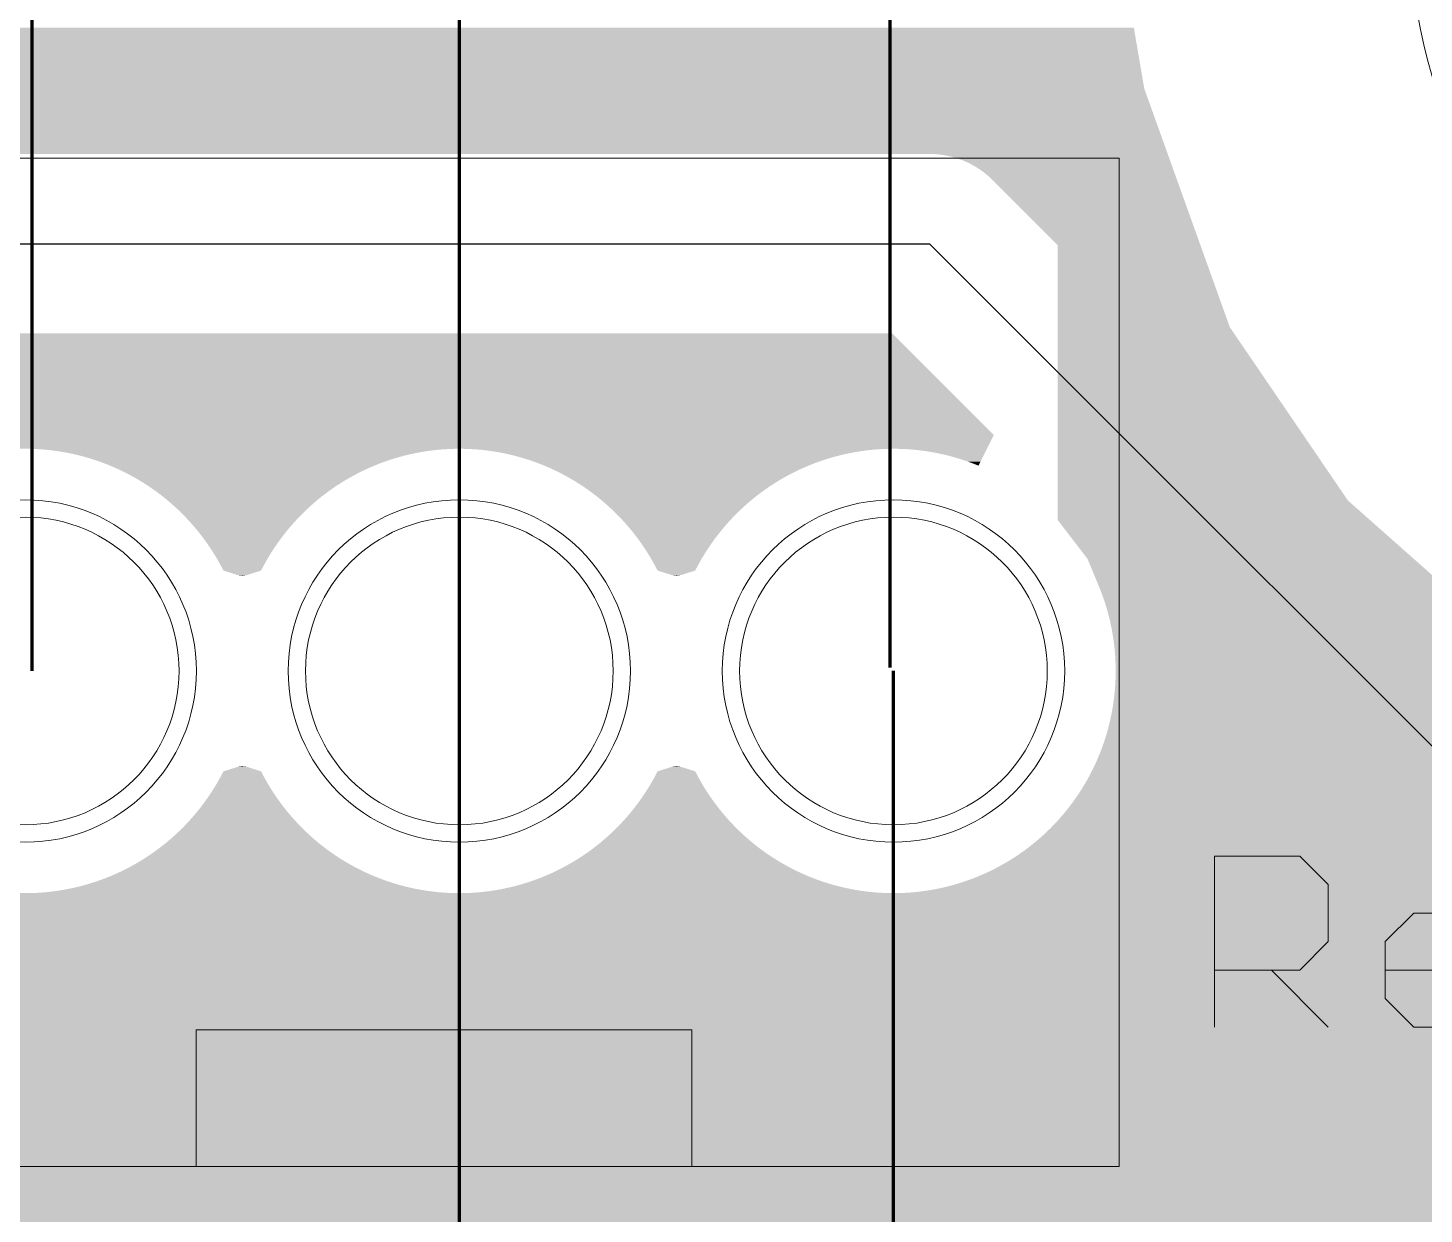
# Model space of a CAD drawing. Header units: millimetres. Extents: x 0 to 594, y 0 to 420.
# Drawn here: x 181.09 to 189.26, y 267.34 to 274.28 of the extents above; entities that cross this region are included whole.
import ezdxf

# ---------------------------------------------------------------- set-up
doc = ezdxf.new("R2010")
doc.units = ezdxf.units.MM
for name, pattern in [('K5LT32768', [0]), ('K5LT32771', [0]), ('K5LT32773', [0]), ('K5LT32775', [0]), ('K5LT32776', [0]), ('K5LT32786', [0])]:
    doc.linetypes.add(name, pattern=pattern)

# ---------------------------------------------------------------- blocks, each defined once
blk = doc.blocks.new('U259')
at = {"color": 7, "linetype": 'K5LT32768', "lineweight": 18}
blk.add_circle((181.0716, 270.5149), 0.9, dxfattribs=at)
blk = doc.blocks.new('U260')
at = {"color": 7, "linetype": 'K5LT32768', "lineweight": 18}
blk.add_circle((183.6116, 270.5149), 0.9, dxfattribs=at)
blk = doc.blocks.new('U287')
at = {"color": 7, "linetype": 'K5LT32768', "lineweight": 18}
blk.add_circle((186.1516, 270.5149), 0.9, dxfattribs=at)
blk = doc.blocks.new('U384')
at = {"color": 1, "linetype": 'K5LT32771', "lineweight": 18, "true_color": 0xff0000}
blk.add_circle((181.0716, 270.5149), 1.0016, dxfattribs=at)
blk = doc.blocks.new('U385')
at = {"color": 1, "linetype": 'K5LT32771', "lineweight": 18, "true_color": 0xff0000}
blk.add_circle((183.6116, 270.5149), 1.0016, dxfattribs=at)
blk = doc.blocks.new('U412')
at = {"color": 1, "linetype": 'K5LT32771', "lineweight": 18, "true_color": 0xff0000}
blk.add_circle((186.1516, 270.5149), 1.0016, dxfattribs=at)
blk = doc.blocks.new('U434')
at = {"color": 1, "linetype": 'K5LT32771', "lineweight": 18, "true_color": 0xff0000}
blk.add_circle((192.8616, 275.0149), 3.7016, dxfattribs=at)
blk = doc.blocks.new('U962')
at = {"color": 3, "linetype": 'K5LT32773', "lineweight": 18, "true_color": 0x00ff00}
blk.add_circle((181.0716, 270.5149), 0.9, dxfattribs=at)
blk = doc.blocks.new('U963')
at = {"color": 3, "linetype": 'K5LT32773', "lineweight": 18, "true_color": 0x00ff00}
blk.add_circle((183.6116, 270.5149), 0.9, dxfattribs=at)
blk = doc.blocks.new('U990')
at = {"color": 3, "linetype": 'K5LT32773', "lineweight": 18, "true_color": 0x00ff00}
blk.add_circle((186.1516, 270.5149), 0.9, dxfattribs=at)
blk = doc.blocks.new('U1357')
at = {"color": 1, "linetype": 'K5LT32771', "lineweight": 18, "true_color": 0xff0000}
blk.add_circle((181.0716, 270.5149), 1.0016, dxfattribs=at)
blk = doc.blocks.new('U1358')
at = {"color": 1, "linetype": 'K5LT32771', "lineweight": 18, "true_color": 0xff0000}
blk.add_circle((183.6116, 270.5149), 1.0016, dxfattribs=at)
blk = doc.blocks.new('U1385')
at = {"color": 1, "linetype": 'K5LT32771', "lineweight": 18, "true_color": 0xff0000}
blk.add_circle((186.1516, 270.5149), 1.0016, dxfattribs=at)
blk = doc.blocks.new('U1407')
at = {"color": 1, "linetype": 'K5LT32771', "lineweight": 18, "true_color": 0xff0000}
blk.add_circle((192.8616, 275.0149), 3.7016, dxfattribs=at)

msp = doc.modelspace()

# ---------------------------------------------------------------- hatches: boundary and pattern name
for points in [[(115.3571, 274.2411), (115.3571, 274.2792), (187.5571, 274.2792), (187.5624, 274.2411)], [(115.3571, 274.1771), (115.3571, 274.2411), (187.5624, 274.2411), (187.5721, 274.1771)], [(115.3572, 274.1133), (115.3571, 274.1771), (187.5721, 274.1771), (187.5826, 274.1133)], [(115.3572, 274.0496), (115.3572, 274.1133), (187.5826, 274.1133), (187.5939, 274.0496)], [(115.3572, 273.986), (115.3572, 274.0496), (187.5939, 274.0496), (187.606, 273.986)], [(115.3572, 273.9226), (115.3572, 273.986), (187.606, 273.986), (187.6188, 273.9226)], [(115.3572, 273.8593), (115.3572, 273.9226), (187.6188, 273.9226), (187.6324, 273.8593)], [(115.3572, 273.7962), (115.3572, 273.8593), (187.6324, 273.8593), (187.6467, 273.7962)], [(115.3572, 273.7333), (115.3572, 273.7962), (187.6467, 273.7962), (187.6618, 273.7333)], [(115.3573, 273.6705), (115.3572, 273.7333), (187.6618, 273.7333), (187.6777, 273.6705)], [(115.3573, 273.608), (115.3573, 273.6705), (187.6777, 273.6705), (187.6943, 273.608)], [(115.3573, 273.5457), (115.3573, 273.608), (187.6943, 273.608), (187.7117, 273.5457)], [(115.3573, 273.54), (115.3573, 273.5457), (187.7117, 273.5457), (187.7134, 273.54)], [(186.3812, 273.5396), (186.3616, 273.54), (187.7134, 273.54), (187.7135, 273.5396)], [(186.4008, 273.5385), (186.3812, 273.5396), (187.7135, 273.5396), (187.7138, 273.5385)], [(186.4204, 273.5367), (186.4008, 273.5385), (187.7138, 273.5385), (187.7143, 273.5367)], [(186.4399, 273.5341), (186.4204, 273.5367), (187.7143, 273.5367), (187.7151, 273.5341)], [(186.4592, 273.5308), (186.4399, 273.5341), (187.7151, 273.5341), (187.7161, 273.5308)], [(186.4785, 273.5268), (186.4592, 273.5308), (187.7161, 273.5308), (187.7172, 273.5268)], [(186.4975, 273.5221), (186.4785, 273.5268), (187.7172, 273.5268), (187.7186, 273.5221)], [(186.5164, 273.5167), (186.4975, 273.5221), (187.7186, 273.5221), (187.7202, 273.5167)], [(186.535, 273.5105), (186.5164, 273.5167), (187.7202, 273.5167), (187.722, 273.5105)], [(186.5534, 273.5037), (186.535, 273.5105), (187.722, 273.5105), (187.7239, 273.5037)], [(186.5716, 273.4962), (186.5534, 273.5037), (187.7239, 273.5037), (187.7261, 273.4962)], [(186.5894, 273.488), (186.5716, 273.4962), (187.7261, 273.4962), (187.7285, 273.488)], [(186.5983, 273.4835), (186.5894, 273.488), (187.7285, 273.488), (187.7298, 273.4835)], [(186.607, 273.4791), (186.5983, 273.4835), (187.7298, 273.4835), (187.7312, 273.4791)], [(186.6241, 273.4696), (186.607, 273.4791), (187.7312, 273.4791), (187.7341, 273.4696)], [(186.641, 273.4595), (186.6241, 273.4696), (187.7341, 273.4696), (187.7372, 273.4595)], [(186.6574, 273.4488), (186.641, 273.4595), (187.7372, 273.4595), (187.7404, 273.4488)], [(186.6734, 273.4374), (186.6574, 273.4488), (187.7404, 273.4488), (187.7439, 273.4374)], [(186.689, 273.4254), (186.6734, 273.4374), (187.7439, 273.4374), (187.7476, 273.4254)], [(186.6935, 273.4217), (186.689, 273.4254), (187.7476, 273.4254), (187.7487, 273.4217)], [(186.7041, 273.4129), (186.6935, 273.4217), (187.7487, 273.4217), (187.7515, 273.4129)], [(186.7187, 273.3998), (186.7041, 273.4129), (187.7515, 273.4129), (187.7557, 273.3998)], [(186.7329, 273.3862), (186.7187, 273.3998), (187.7557, 273.3998), (187.76, 273.3862)], [(186.7591, 273.36), (186.7329, 273.3862), (187.76, 273.3862), (187.7683, 273.36)], [(186.8205, 273.2986), (186.7591, 273.36), (187.7683, 273.36), (187.7887, 273.2986)], [(186.8817, 273.2374), (186.8205, 273.2986), (187.7887, 273.2986), (187.8098, 273.2374)], [(186.9426, 273.1765), (186.8817, 273.2374), (187.8098, 273.2374), (187.8316, 273.1765)], [(187.0033, 273.1158), (186.9426, 273.1765), (187.8316, 273.1765), (187.8542, 273.1158)], [(187.0636, 273.0555), (187.0033, 273.1158), (187.8542, 273.1158), (187.8775, 273.0555)], [(187.1237, 272.9954), (187.0636, 273.0555), (187.8775, 273.0555), (187.9016, 272.9954)], [(187.1835, 272.9356), (187.1237, 272.9954), (187.9016, 272.9954), (187.9263, 272.9356)], [(187.243, 272.8761), (187.1835, 272.9356), (187.9263, 272.9356), (187.9518, 272.8761)], [(187.3021, 272.817), (187.243, 272.8761), (187.9518, 272.8761), (187.978, 272.817)], [(187.361, 272.7581), (187.3021, 272.817), (187.978, 272.817), (188.0049, 272.7581)], [(187.4195, 272.6996), (187.361, 272.7581), (188.0049, 272.7581), (188.0325, 272.6996)], [(187.4777, 272.6414), (187.4195, 272.6996), (188.0325, 272.6996), (188.0609, 272.6414)], [(187.5355, 272.5836), (187.4777, 272.6414), (188.0609, 272.6414), (188.0899, 272.5836)], [(187.593, 272.5261), (187.5355, 272.5836), (188.0899, 272.5836), (188.1196, 272.5261)], [(187.6501, 272.469), (187.593, 272.5261), (188.1196, 272.5261), (188.1501, 272.469)], [(166.9846, 271.8953), (167.5791, 272.4898), (186.1441, 272.4898), (186.7387, 271.8953)], [(167.5791, 272.4898), (167.5791, 272.4898), (186.1441, 272.4898)], [(187.7068, 272.4123), (187.6501, 272.469), (188.1501, 272.469), (188.1811, 272.4123)], [(187.7632, 272.3559), (187.7068, 272.4123), (188.1811, 272.4123), (188.2129, 272.3559)], [(187.8192, 272.2999), (187.7632, 272.3559), (188.2129, 272.3559), (188.2454, 272.2999)], [(187.8747, 272.2444), (187.8192, 272.2999), (188.2454, 272.2999), (188.2785, 272.2444)], [(187.9299, 272.1892), (187.8747, 272.2444), (188.2785, 272.2444), (188.3124, 272.1892)], [(187.9847, 272.1344), (187.9299, 272.1892), (188.3124, 272.1892), (188.3468, 272.1344)], [(188.039, 272.0801), (187.9847, 272.1344), (188.3468, 272.1344), (188.382, 272.0801)], [(188.0929, 272.0262), (188.039, 272.0801), (188.382, 272.0801), (188.4178, 272.0262)], [(188.1464, 271.9727), (188.0929, 272.0262), (188.4178, 272.0262), (188.4542, 271.9727)], [(188.1994, 271.9197), (188.1464, 271.9727), (188.4542, 271.9727), (188.4913, 271.9197)], [(166.9043, 271.815), (166.9846, 271.8953), (186.7387, 271.8953), (186.6986, 271.815)], [(188.2313, 271.8878), (188.1994, 271.9197), (188.4913, 271.9197), (188.5141, 271.8878)], [(188.3611, 271.758), (188.2313, 271.8878), (188.5141, 271.8878)], [(181.1035, 271.8146), (181.0716, 271.815), (183.6116, 271.815), (183.5797, 271.8146)], [(181.1354, 271.8134), (181.1035, 271.8146), (183.5797, 271.8146), (183.5478, 271.8134)], [(181.1672, 271.8115), (181.1354, 271.8134), (183.5478, 271.8134), (183.516, 271.8115)], [(181.199, 271.8087), (181.1672, 271.8115), (183.516, 271.8115), (183.4842, 271.8087)], [(181.2308, 271.8052), (181.199, 271.8087), (183.4842, 271.8087), (183.4525, 271.8052)], [(181.2624, 271.8009), (181.2308, 271.8052), (183.4525, 271.8052), (183.4208, 271.8009)], [(181.2939, 271.7958), (181.2624, 271.8009), (183.4208, 271.8009), (183.3893, 271.7958)], [(181.3252, 271.79), (181.2939, 271.7958), (183.3893, 271.7958), (183.358, 271.79)], [(181.3564, 271.7834), (181.3252, 271.79), (183.358, 271.79), (183.3267, 271.7834)], [(181.3875, 271.776), (181.3564, 271.7834), (183.3267, 271.7834), (183.2957, 271.776)], [(181.4183, 271.7679), (181.3875, 271.776), (183.2957, 271.776), (183.2648, 271.7679)], [(181.449, 271.759), (181.4183, 271.7679), (183.2648, 271.7679), (183.2342, 271.759)], [(183.6435, 271.8146), (183.6116, 271.815), (186.1516, 271.815), (186.1197, 271.8146)], [(183.6754, 271.8134), (183.6435, 271.8146), (186.1197, 271.8146), (186.0878, 271.8134)], [(183.7072, 271.8115), (183.6754, 271.8134), (186.0878, 271.8134), (186.056, 271.8115)], [(183.739, 271.8087), (183.7072, 271.8115), (186.056, 271.8115), (186.0242, 271.8087)], [(183.7707, 271.8052), (183.739, 271.8087), (186.0242, 271.8087), (185.9924, 271.8052)], [(183.8024, 271.8009), (183.7707, 271.8052), (185.9924, 271.8052), (185.9608, 271.8009)], [(183.8339, 271.7958), (183.8024, 271.8009), (185.9608, 271.8009), (185.9293, 271.7958)], [(183.8652, 271.79), (183.8339, 271.7958), (185.9293, 271.7958), (185.898, 271.79)], [(183.8965, 271.7834), (183.8652, 271.79), (185.898, 271.79), (185.8667, 271.7834)], [(183.9275, 271.776), (183.8965, 271.7834), (185.8667, 271.7834), (185.8357, 271.776)], [(183.9584, 271.7679), (183.9275, 271.776), (185.8357, 271.776), (185.8049, 271.7679)], [(183.989, 271.759), (183.9584, 271.7679), (185.8049, 271.7679), (185.7742, 271.759)], [(186.1835, 271.8146), (186.1516, 271.815), (186.6986, 271.815), (186.6984, 271.8146)], [(186.2154, 271.8134), (186.1835, 271.8146), (186.6984, 271.8146), (186.6978, 271.8134)], [(186.2472, 271.8115), (186.2154, 271.8134), (186.6978, 271.8134), (186.6968, 271.8115)], [(186.279, 271.8087), (186.2472, 271.8115), (186.6968, 271.8115), (186.6954, 271.8087)], [(186.3107, 271.8052), (186.279, 271.8087), (186.6954, 271.8087), (186.6937, 271.8052)], [(186.3424, 271.8009), (186.3107, 271.8052), (186.6937, 271.8052), (186.6915, 271.8009)], [(186.3739, 271.7958), (186.3424, 271.8009), (186.6915, 271.8009), (186.689, 271.7958)], [(186.4052, 271.79), (186.3739, 271.7958), (186.689, 271.7958), (186.6861, 271.79)], [(186.4364, 271.7834), (186.4052, 271.79), (186.6861, 271.79), (186.6828, 271.7834)], [(186.4675, 271.776), (186.4364, 271.7834), (186.6828, 271.7834), (186.6791, 271.776)], [(186.4983, 271.7679), (186.4675, 271.776), (186.6791, 271.776), (186.675, 271.7679)], [(186.529, 271.759), (186.4983, 271.7679), (186.675, 271.7679), (186.6706, 271.759)], [(181.4794, 271.7494), (181.449, 271.759), (183.2342, 271.759), (183.2038, 271.7494)], [(181.5096, 271.739), (181.4794, 271.7494), (183.2038, 271.7494), (183.1736, 271.739)], [(181.5395, 271.7279), (181.5096, 271.739), (183.1736, 271.739), (183.1437, 271.7279)], [(181.5691, 271.716), (181.5395, 271.7279), (183.1437, 271.7279), (183.1141, 271.716)], [(181.5984, 271.7035), (181.5691, 271.716), (183.1141, 271.716), (183.0847, 271.7035)], [(181.6275, 271.6902), (181.5984, 271.7035), (183.0847, 271.7035), (183.0557, 271.6902)], [(181.6561, 271.6762), (181.6275, 271.6902), (183.0557, 271.6902), (183.0271, 271.6762)], [(184.0194, 271.7494), (183.989, 271.759), (185.7742, 271.759), (185.7438, 271.7494)], [(184.0496, 271.739), (184.0194, 271.7494), (185.7438, 271.7494), (185.7136, 271.739)], [(184.0795, 271.7279), (184.0496, 271.739), (185.7136, 271.739), (185.6837, 271.7279)], [(184.1091, 271.716), (184.0795, 271.7279), (185.6837, 271.7279), (185.6541, 271.716)], [(184.1385, 271.7035), (184.1091, 271.716), (185.6541, 271.716), (185.6248, 271.7035)], [(184.1675, 271.6902), (184.1385, 271.7035), (185.6248, 271.7035), (185.5957, 271.6902)], [(184.1961, 271.6762), (184.1675, 271.6902), (185.5957, 271.6902), (185.5671, 271.6762)], [(186.5594, 271.7494), (186.529, 271.759), (186.6706, 271.759), (186.6658, 271.7494)], [(186.5896, 271.739), (186.5594, 271.7494), (186.6658, 271.7494), (186.6606, 271.739)], [(186.6195, 271.7279), (186.5896, 271.739), (186.6606, 271.739), (186.655, 271.7279)], [(186.6491, 271.716), (186.6195, 271.7279), (186.655, 271.7279)], [(181.6845, 271.6615), (181.6561, 271.6762), (183.0271, 271.6762), (182.9987, 271.6615)], [(181.7124, 271.6461), (181.6845, 271.6615), (182.9987, 271.6615), (182.9708, 271.6461)], [(181.74, 271.63), (181.7124, 271.6461), (182.9708, 271.6461), (182.9432, 271.63)], [(181.7671, 271.6133), (181.74, 271.63), (182.9432, 271.63), (182.916, 271.6133)], [(181.7939, 271.5959), (181.7671, 271.6133), (182.916, 271.6133), (182.8893, 271.5959)], [(184.2245, 271.6615), (184.1961, 271.6762), (185.5671, 271.6762), (185.5387, 271.6615)], [(184.2524, 271.6461), (184.2245, 271.6615), (185.5387, 271.6615), (185.5108, 271.6461)], [(184.28, 271.63), (184.2524, 271.6461), (185.5108, 271.6461), (185.4832, 271.63)], [(184.3072, 271.6133), (184.28, 271.63), (185.4832, 271.63), (185.4561, 271.6133)], [(184.3339, 271.5959), (184.3072, 271.6133), (185.4561, 271.6133), (185.4293, 271.5959)], [(181.8202, 271.5778), (181.7939, 271.5959), (182.8893, 271.5959), (182.863, 271.5778)], [(181.8461, 271.5591), (181.8202, 271.5778), (182.863, 271.5778), (182.8371, 271.5591)], [(181.8715, 271.5398), (181.8461, 271.5591), (182.8371, 271.5591), (182.8117, 271.5398)], [(181.8964, 271.5199), (181.8715, 271.5398), (182.8117, 271.5398), (182.7868, 271.5199)], [(181.9208, 271.4993), (181.8964, 271.5199), (182.7868, 271.5199), (182.7624, 271.4993)], [(184.3602, 271.5778), (184.3339, 271.5959), (185.4293, 271.5959), (185.403, 271.5778)], [(184.3861, 271.5591), (184.3602, 271.5778), (185.403, 271.5778), (185.3771, 271.5591)], [(184.4115, 271.5398), (184.3861, 271.5591), (185.3771, 271.5591), (185.3517, 271.5398)], [(184.4364, 271.5199), (184.4115, 271.5398), (185.3517, 271.5398), (185.3268, 271.5199)], [(184.4608, 271.4993), (184.4364, 271.5199), (185.3268, 271.5199), (185.3024, 271.4993)], [(181.9447, 271.4782), (181.9208, 271.4993), (182.7624, 271.4993), (182.7385, 271.4782)], [(181.9681, 271.4565), (181.9447, 271.4782), (182.7385, 271.4782), (182.7151, 271.4565)], [(181.9909, 271.4342), (181.9681, 271.4565), (182.7151, 271.4565), (182.6923, 271.4342)], [(184.4847, 271.4782), (184.4608, 271.4993), (185.3024, 271.4993), (185.2785, 271.4782)], [(184.5081, 271.4565), (184.4847, 271.4782), (185.2785, 271.4782), (185.2551, 271.4565)], [(184.5309, 271.4342), (184.5081, 271.4565), (185.2551, 271.4565), (185.2323, 271.4342)], [(182.0132, 271.4114), (181.9909, 271.4342), (182.6923, 271.4342), (182.67, 271.4114)], [(182.0349, 271.388), (182.0132, 271.4114), (182.67, 271.4114), (182.6483, 271.388)], [(182.056, 271.3641), (182.0349, 271.388), (182.6483, 271.388), (182.6271, 271.3641)], [(182.0766, 271.3397), (182.056, 271.3641), (182.6271, 271.3641), (182.6066, 271.3397)], [(184.5532, 271.4114), (184.5309, 271.4342), (185.2323, 271.4342), (185.21, 271.4114)], [(184.5749, 271.388), (184.5532, 271.4114), (185.21, 271.4114), (185.1883, 271.388)], [(184.596, 271.3641), (184.5749, 271.388), (185.1883, 271.388), (185.1672, 271.3641)], [(184.6166, 271.3397), (184.596, 271.3641), (185.1672, 271.3641), (185.1466, 271.3397)], [(182.0965, 271.3148), (182.0766, 271.3397), (182.6066, 271.3397), (182.5867, 271.3148)], [(182.1159, 271.2894), (182.0965, 271.3148), (182.5867, 271.3148), (182.5673, 271.2894)], [(182.1345, 271.2635), (182.1159, 271.2894), (182.5673, 271.2894), (182.5487, 271.2635)], [(184.6365, 271.3148), (184.6166, 271.3397), (185.1466, 271.3397), (185.1267, 271.3148)], [(184.6559, 271.2894), (184.6365, 271.3148), (185.1267, 271.3148), (185.1073, 271.2894)], [(184.6745, 271.2635), (184.6559, 271.2894), (185.1073, 271.2894), (185.0887, 271.2635)], [(182.1526, 271.2372), (182.1345, 271.2635), (182.5487, 271.2635), (182.5306, 271.2372)], [(182.17, 271.2104), (182.1526, 271.2372), (182.5306, 271.2372), (182.5132, 271.2104)], [(182.1867, 271.1833), (182.17, 271.2104), (182.5132, 271.2104), (182.4965, 271.1833)], [(184.6926, 271.2372), (184.6745, 271.2635), (185.0887, 271.2635), (185.0706, 271.2372)], [(184.71, 271.2104), (184.6926, 271.2372), (185.0706, 271.2372), (185.0532, 271.2104)], [(184.7267, 271.1833), (184.71, 271.2104), (185.0532, 271.2104), (185.0365, 271.1833)], [(182.2028, 271.1557), (182.1867, 271.1833), (182.4965, 271.1833), (182.4804, 271.1557)], [(182.2182, 271.1278), (182.2028, 271.1557), (182.4804, 271.1557), (182.465, 271.1278)], [(182.2314, 271.1023), (182.2182, 271.1278), (182.465, 271.1278), (182.4518, 271.1023)], [(184.7428, 271.1557), (184.7267, 271.1833), (185.0365, 271.1833), (185.0204, 271.1557)], [(184.7582, 271.1278), (184.7428, 271.1557), (185.0204, 271.1557), (185.005, 271.1278)], [(184.7714, 271.1023), (184.7582, 271.1278), (185.005, 271.1278), (184.9918, 271.1023)], [(182.3123, 271.0767), (182.2314, 271.1023), (182.4518, 271.1023), (182.3709, 271.0767)], [(182.2314, 271.1023), (182.2314, 271.1023), (182.4518, 271.1023), (182.4518, 271.1023)], [(182.3416, 271.0732), (182.3123, 271.0767), (182.3709, 271.0767)], [(184.8523, 271.0767), (184.7714, 271.1023), (184.9918, 271.1023), (184.9109, 271.0767)], [(184.7714, 271.1023), (184.7714, 271.1023), (184.9918, 271.1023), (184.9918, 271.1023)], [(184.8816, 271.0732), (184.8523, 271.0767), (184.9109, 271.0767)], [(187.3527, 271.0124), (187.5319, 271.102), (187.6215, 271.0124)], [(187.3646, 270.9828), (187.3527, 271.0124), (187.6215, 271.0124), (187.6511, 270.9828)], [(187.3757, 270.9529), (187.3646, 270.9828), (187.6511, 270.9828), (187.681, 270.9529)], [(187.3861, 270.9227), (187.3757, 270.9529), (187.681, 270.9529), (187.7112, 270.9227)], [(187.3957, 270.8923), (187.3861, 270.9227), (187.7112, 270.9227), (187.7416, 270.8923)], [(187.4046, 270.8617), (187.3957, 270.8923), (187.7416, 270.8923), (187.7722, 270.8617)], [(187.4127, 270.8308), (187.4046, 270.8617), (187.7722, 270.8617), (187.8031, 270.8308)], [(187.4201, 270.7997), (187.4127, 270.8308), (187.8031, 270.8308), (187.8342, 270.7997)], [(187.4267, 270.7685), (187.4201, 270.7997), (187.8342, 270.7997), (187.8654, 270.7685)], [(187.4326, 270.7372), (187.4267, 270.7685), (187.8654, 270.7685), (187.8967, 270.7372)], [(187.4376, 270.7057), (187.4326, 270.7372), (187.8967, 270.7372), (187.9282, 270.7057)], [(187.4419, 270.674), (187.4376, 270.7057), (187.9282, 270.7057), (187.9599, 270.674)], [(187.4454, 270.6423), (187.4419, 270.674), (187.9599, 270.674), (187.9916, 270.6423)], [(187.4482, 270.6105), (187.4454, 270.6423), (187.9916, 270.6423), (188.0234, 270.6105)], [(187.4501, 270.5787), (187.4482, 270.6105), (188.0234, 270.6105), (188.0552, 270.5787)], [(187.4513, 270.5468), (187.4501, 270.5787), (188.0552, 270.5787), (188.0871, 270.5468)], [(187.4517, 270.5149), (187.4513, 270.5468), (188.0871, 270.5468), (188.119, 270.5149)], [(187.4501, 270.4511), (187.4513, 270.483), (188.1509, 270.483), (188.1828, 270.4511)], [(187.4513, 270.483), (187.4517, 270.5149), (188.119, 270.5149), (188.1509, 270.483)], [(187.4419, 270.3557), (187.4454, 270.3875), (188.2464, 270.3875), (188.2782, 270.3557)], [(187.4454, 270.3875), (187.4482, 270.4193), (188.2146, 270.4193), (188.2464, 270.3875)], [(187.4482, 270.4193), (187.4501, 270.4511), (188.1828, 270.4511), (188.2146, 270.4193)], [(187.4267, 270.2613), (187.4326, 270.2926), (188.3413, 270.2926), (188.3726, 270.2613)], [(187.4326, 270.2926), (187.4376, 270.3241), (188.3098, 270.3241), (188.3413, 270.2926)], [(187.4376, 270.3241), (187.4419, 270.3557), (188.2782, 270.3557), (188.3098, 270.3241)], [(187.4127, 270.199), (187.4201, 270.23), (188.4039, 270.23), (188.4349, 270.199)], [(187.4201, 270.23), (187.4267, 270.2613), (188.3726, 270.2613), (188.4039, 270.23)], [(187.3861, 270.1071), (187.3957, 270.1375), (188.4964, 270.1375), (188.5268, 270.1071)], [(187.3957, 270.1375), (187.4046, 270.1681), (188.4658, 270.1681), (188.4964, 270.1375)], [(187.4046, 270.1681), (187.4127, 270.199), (188.4349, 270.199), (188.4658, 270.1681)], [(187.3527, 270.0174), (187.3646, 270.047), (188.5869, 270.047), (188.6165, 270.0174)], [(187.3646, 270.047), (187.3757, 270.0769), (188.557, 270.0769), (188.5869, 270.047)], [(187.3757, 270.0769), (187.3861, 270.1071), (188.5268, 270.1071), (188.557, 270.0769)], [(187.3269, 269.959), (187.3402, 269.988), (188.6459, 269.988), (188.6749, 269.959)], [(187.3402, 269.988), (187.3527, 270.0174), (188.6165, 270.0174), (188.6459, 269.988)], [(182.2028, 269.8741), (182.2182, 269.902), (182.465, 269.902), (182.4804, 269.8741)], [(182.2182, 269.902), (182.2314, 269.9275), (182.4518, 269.9275), (182.465, 269.902)], [(182.2314, 269.9275), (182.3123, 269.9531), (182.3709, 269.9531), (182.4518, 269.9275)], [(182.2314, 269.9275), (182.2314, 269.9275), (182.4518, 269.9275), (182.4518, 269.9275)], [(182.3123, 269.9531), (182.3416, 269.9565), (182.3709, 269.9531)], [(184.7428, 269.8741), (184.7582, 269.902), (185.005, 269.902), (185.0204, 269.8741)], [(184.7582, 269.902), (184.7714, 269.9275), (184.9918, 269.9275), (185.005, 269.902)], [(184.7714, 269.9275), (184.8523, 269.9531), (184.9109, 269.9531), (184.9918, 269.9275)], [(184.7714, 269.9275), (184.7714, 269.9275), (184.9918, 269.9275), (184.9918, 269.9275)], [(184.8523, 269.9531), (184.8816, 269.9565), (184.9109, 269.9531)], [(187.2828, 269.8741), (187.2982, 269.902), (188.7319, 269.902), (188.7598, 269.8741)], [(187.2982, 269.902), (187.3129, 269.9304), (188.7035, 269.9304), (188.7319, 269.902)], [(187.3129, 269.9304), (187.3269, 269.959), (188.6749, 269.959), (188.7035, 269.9304)], [(182.1526, 269.7926), (182.17, 269.8193), (182.5132, 269.8193), (182.5306, 269.7926)], [(182.17, 269.8193), (182.1867, 269.8465), (182.4965, 269.8465), (182.5132, 269.8193)], [(182.1867, 269.8465), (182.2028, 269.8741), (182.4804, 269.8741), (182.4965, 269.8465)], [(184.6926, 269.7926), (184.71, 269.8193), (185.0532, 269.8193), (185.0706, 269.7926)], [(184.71, 269.8193), (184.7267, 269.8465), (185.0365, 269.8465), (185.0532, 269.8193)], [(184.7267, 269.8465), (184.7428, 269.8741), (185.0204, 269.8741), (185.0365, 269.8465)], [(187.2326, 269.7926), (187.25, 269.8193), (188.8146, 269.8193), (188.8413, 269.7926)], [(187.25, 269.8193), (187.2667, 269.8465), (188.7874, 269.8465), (188.8146, 269.8193)], [(187.2667, 269.8465), (187.2828, 269.8741), (188.7598, 269.8741), (188.7874, 269.8465)], [(182.0965, 269.715), (182.1159, 269.7404), (182.5673, 269.7404), (182.5867, 269.715)], [(182.1159, 269.7404), (182.1345, 269.7663), (182.5487, 269.7663), (182.5673, 269.7404)], [(182.1345, 269.7663), (182.1526, 269.7926), (182.5306, 269.7926), (182.5487, 269.7663)], [(184.6365, 269.715), (184.6559, 269.7404), (185.1073, 269.7404), (185.1267, 269.715)], [(184.6559, 269.7404), (184.6745, 269.7663), (185.0887, 269.7663), (185.1073, 269.7404)], [(184.6745, 269.7663), (184.6926, 269.7926), (185.0706, 269.7926), (185.0887, 269.7663)], [(187.1765, 269.715), (187.1958, 269.7404), (188.8935, 269.7404), (188.9189, 269.715)], [(187.1958, 269.7404), (187.2145, 269.7663), (188.8676, 269.7663), (188.8935, 269.7404)], [(187.2145, 269.7663), (187.2326, 269.7926), (188.8413, 269.7926), (188.8676, 269.7663)], [(182.0132, 269.6184), (182.0349, 269.6418), (182.6483, 269.6418), (182.67, 269.6184)], [(182.0349, 269.6418), (182.056, 269.6657), (182.6271, 269.6657), (182.6483, 269.6418)], [(182.056, 269.6657), (182.0766, 269.6901), (182.6066, 269.6901), (182.6271, 269.6657)], [(182.0766, 269.6901), (182.0965, 269.715), (182.5867, 269.715), (182.6066, 269.6901)], [(184.5532, 269.6184), (184.5749, 269.6418), (185.1883, 269.6418), (185.21, 269.6184)], [(184.5749, 269.6418), (184.596, 269.6657), (185.1672, 269.6657), (185.1883, 269.6418)], [(184.596, 269.6657), (184.6166, 269.6901), (185.1466, 269.6901), (185.1672, 269.6657)], [(184.6166, 269.6901), (184.6365, 269.715), (185.1267, 269.715), (185.1466, 269.6901)], [(187.0932, 269.6184), (187.1149, 269.6418), (188.9921, 269.6418), (189.0155, 269.6184)], [(187.1149, 269.6418), (187.136, 269.6657), (188.9682, 269.6657), (188.9921, 269.6418)], [(187.136, 269.6657), (187.1566, 269.6901), (188.9438, 269.6901), (188.9682, 269.6657)], [(187.1566, 269.6901), (187.1765, 269.715), (188.9189, 269.715), (188.9438, 269.6901)], [(181.9447, 269.5516), (181.9681, 269.5733), (182.7151, 269.5733), (182.7385, 269.5516)], [(181.9681, 269.5733), (181.9909, 269.5956), (182.6923, 269.5956), (182.7151, 269.5733)], [(181.9909, 269.5956), (182.0132, 269.6184), (182.67, 269.6184), (182.6923, 269.5956)], [(184.4847, 269.5516), (184.5081, 269.5733), (185.2551, 269.5733), (185.2785, 269.5516)], [(184.5081, 269.5733), (184.5309, 269.5956), (185.2323, 269.5956), (185.2551, 269.5733)], [(184.5309, 269.5956), (184.5532, 269.6184), (185.21, 269.6184), (185.2323, 269.5956)], [(187.0247, 269.5516), (187.0481, 269.5733), (189.0606, 269.5733), (189.0823, 269.5516)], [(187.0481, 269.5733), (187.0709, 269.5956), (189.0383, 269.5956), (189.0606, 269.5733)], [(187.0709, 269.5956), (187.0932, 269.6184), (189.0155, 269.6184), (189.0383, 269.5956)], [(181.8461, 269.4706), (181.8715, 269.49), (182.8117, 269.49), (182.8371, 269.4706)], [(181.8715, 269.49), (181.8964, 269.5099), (182.7868, 269.5099), (182.8117, 269.49)], [(181.8964, 269.5099), (181.9208, 269.5305), (182.7624, 269.5305), (182.7868, 269.5099)], [(181.9208, 269.5305), (181.9447, 269.5516), (182.7385, 269.5516), (182.7624, 269.5305)], [(184.3861, 269.4706), (184.4115, 269.49), (185.3517, 269.49), (185.3771, 269.4706)], [(184.4115, 269.49), (184.4364, 269.5099), (185.3268, 269.5099), (185.3517, 269.49)], [(184.4364, 269.5099), (184.4608, 269.5305), (185.3024, 269.5305), (185.3268, 269.5099)], [(184.4608, 269.5305), (184.4847, 269.5516), (185.2785, 269.5516), (185.3024, 269.5305)], [(186.9261, 269.4706), (186.9515, 269.49), (189.1439, 269.49), (189.1633, 269.4706)], [(186.9515, 269.49), (186.9764, 269.5099), (189.124, 269.5099), (189.1439, 269.49)], [(186.9764, 269.5099), (187.0008, 269.5305), (189.1034, 269.5305), (189.124, 269.5099)], [(187.0008, 269.5305), (187.0247, 269.5516), (189.0823, 269.5516), (189.1034, 269.5305)], [(181.7124, 269.3837), (181.74, 269.3998), (182.9432, 269.3998), (182.9708, 269.3837)], [(181.74, 269.3998), (181.7671, 269.4165), (182.916, 269.4165), (182.9432, 269.3998)], [(181.7671, 269.4165), (181.7939, 269.4339), (182.8893, 269.4339), (182.916, 269.4165)], [(181.7939, 269.4339), (181.8202, 269.452), (182.863, 269.452), (182.8893, 269.4339)], [(181.8202, 269.452), (181.8461, 269.4706), (182.8371, 269.4706), (182.863, 269.452)], [(184.2524, 269.3837), (184.28, 269.3998), (185.4832, 269.3998), (185.5108, 269.3837)], [(184.28, 269.3998), (184.3072, 269.4165), (185.4561, 269.4165), (185.4832, 269.3998)], [(184.3072, 269.4165), (184.3339, 269.4339), (185.4293, 269.4339), (185.4561, 269.4165)], [(184.3339, 269.4339), (184.3602, 269.452), (185.403, 269.452), (185.4293, 269.4339)], [(184.3602, 269.452), (184.3861, 269.4706), (185.3771, 269.4706), (185.403, 269.452)], [(186.7924, 269.3837), (186.82, 269.3998), (189.2341, 269.3998), (189.2502, 269.3837)], [(186.82, 269.3998), (186.8472, 269.4165), (189.2174, 269.4165), (189.2341, 269.3998)], [(186.8472, 269.4165), (186.8739, 269.4339), (189.2, 269.4339), (189.2174, 269.4165)], [(186.8739, 269.4339), (186.9002, 269.452), (189.1819, 269.452), (189.2, 269.4339)], [(186.9002, 269.452), (186.9261, 269.4706), (189.1633, 269.4706), (189.1819, 269.452)], [(181.5395, 269.3019), (181.5691, 269.3138), (183.1141, 269.3138), (183.1437, 269.3019)], [(181.5691, 269.3138), (181.5984, 269.3263), (183.0847, 269.3263), (183.1141, 269.3138)], [(181.5984, 269.3263), (181.6275, 269.3396), (183.0557, 269.3396), (183.0847, 269.3263)], [(181.6275, 269.3396), (181.6561, 269.3536), (183.0271, 269.3536), (183.0557, 269.3396)], [(181.6561, 269.3536), (181.6845, 269.3683), (182.9987, 269.3683), (183.0271, 269.3536)], [(181.6845, 269.3683), (181.7124, 269.3837), (182.9708, 269.3837), (182.9987, 269.3683)], [(184.0795, 269.3019), (184.1091, 269.3138), (185.6541, 269.3138), (185.6837, 269.3019)], [(184.1091, 269.3138), (184.1385, 269.3263), (185.6248, 269.3263), (185.6541, 269.3138)], [(184.1385, 269.3263), (184.1675, 269.3396), (185.5957, 269.3396), (185.6248, 269.3263)], [(184.1675, 269.3396), (184.1961, 269.3536), (185.5671, 269.3536), (185.5957, 269.3396)], [(184.1961, 269.3536), (184.2245, 269.3683), (185.5387, 269.3683), (185.5671, 269.3536)], [(184.2245, 269.3683), (184.2524, 269.3837), (185.5108, 269.3837), (185.5387, 269.3683)], [(186.6195, 269.3019), (186.6491, 269.3138), (189.3201, 269.3138), (189.332, 269.3019)], [(186.6491, 269.3138), (186.6784, 269.3263), (189.3076, 269.3263), (189.3201, 269.3138)], [(186.6784, 269.3263), (186.7075, 269.3396), (189.2943, 269.3396), (189.3076, 269.3263)], [(186.7075, 269.3396), (186.7361, 269.3536), (189.2803, 269.3536), (189.2943, 269.3396)], [(186.7361, 269.3536), (186.7645, 269.3683), (189.2656, 269.3683), (189.2803, 269.3536)], [(186.7645, 269.3683), (186.7924, 269.3837), (189.2502, 269.3837), (189.2656, 269.3683)], [(181.2308, 269.2246), (181.2624, 269.2289), (183.4208, 269.2289), (183.4525, 269.2246)], [(181.2624, 269.2289), (181.2939, 269.2339), (183.3893, 269.2339), (183.4208, 269.2289)], [(181.2939, 269.2339), (181.3252, 269.2398), (183.358, 269.2398), (183.3893, 269.2339)], [(181.3252, 269.2398), (181.3564, 269.2464), (183.3267, 269.2464), (183.358, 269.2398)], [(181.3564, 269.2464), (181.3875, 269.2538), (183.2957, 269.2538), (183.3267, 269.2464)], [(181.3875, 269.2538), (181.4183, 269.2619), (183.2648, 269.2619), (183.2957, 269.2538)], [(181.4183, 269.2619), (181.449, 269.2708), (183.2342, 269.2708), (183.2648, 269.2619)], [(181.449, 269.2708), (181.4794, 269.2804), (183.2038, 269.2804), (183.2342, 269.2708)], [(181.4794, 269.2804), (181.5096, 269.2908), (183.1736, 269.2908), (183.2038, 269.2804)], [(181.5096, 269.2908), (181.5395, 269.3019), (183.1437, 269.3019), (183.1736, 269.2908)], [(183.7707, 269.2246), (183.8024, 269.2289), (185.9608, 269.2289), (185.9924, 269.2246)], [(183.8024, 269.2289), (183.8339, 269.2339), (185.9293, 269.2339), (185.9608, 269.2289)], [(183.8339, 269.2339), (183.8652, 269.2398), (185.898, 269.2398), (185.9293, 269.2339)], [(183.8652, 269.2398), (183.8965, 269.2464), (185.8667, 269.2464), (185.898, 269.2398)], [(183.8965, 269.2464), (183.9275, 269.2538), (185.8357, 269.2538), (185.8667, 269.2464)], [(183.9275, 269.2538), (183.9584, 269.2619), (185.8049, 269.2619), (185.8357, 269.2538)], [(183.9584, 269.2619), (183.989, 269.2708), (185.7742, 269.2708), (185.8049, 269.2619)], [(183.989, 269.2708), (184.0194, 269.2804), (185.7438, 269.2804), (185.7742, 269.2708)], [(184.0194, 269.2804), (184.0496, 269.2908), (185.7136, 269.2908), (185.7438, 269.2804)], [(184.0496, 269.2908), (184.0795, 269.3019), (185.6837, 269.3019), (185.7136, 269.2908)], [(186.3107, 269.2246), (186.3424, 269.2289), (189.405, 269.2289), (189.4093, 269.2246)], [(186.3424, 269.2289), (186.3739, 269.2339), (189.4, 269.2339), (189.405, 269.2289)], [(186.3739, 269.2339), (186.4052, 269.2398), (189.3941, 269.2398), (189.4, 269.2339)], [(186.4052, 269.2398), (186.4364, 269.2464), (189.3875, 269.2464), (189.3941, 269.2398)], [(186.4364, 269.2464), (186.4675, 269.2538), (189.3801, 269.2538), (189.3875, 269.2464)], [(186.4675, 269.2538), (186.4983, 269.2619), (189.372, 269.2619), (189.3801, 269.2538)], [(186.4983, 269.2619), (186.529, 269.2708), (189.3631, 269.2708), (189.372, 269.2619)], [(186.529, 269.2708), (186.5594, 269.2804), (189.3535, 269.2804), (189.3631, 269.2708)], [(186.5594, 269.2804), (186.5896, 269.2908), (189.3431, 269.2908), (189.3535, 269.2804)], [(186.5896, 269.2908), (186.6195, 269.3019), (189.332, 269.3019), (189.3431, 269.2908)], [(174.4548, 269.1962), (174.4442, 269.2148), (189.4191, 269.2148), (189.4377, 269.1962)], [(174.4702, 269.1678), (174.4548, 269.1962), (189.4377, 269.1962), (189.4661, 269.1678)], [(174.4849, 269.139), (174.4702, 269.1678), (189.4661, 269.1678), (189.4949, 269.139)], [(181.0716, 269.2148), (181.1035, 269.2152), (183.5797, 269.2152), (183.6116, 269.2148)], [(181.1035, 269.2152), (181.1354, 269.2164), (183.5478, 269.2164), (183.5797, 269.2152)], [(181.1354, 269.2164), (181.1672, 269.2183), (183.516, 269.2183), (183.5478, 269.2164)], [(181.1672, 269.2183), (181.199, 269.2211), (183.4842, 269.2211), (183.516, 269.2183)], [(181.199, 269.2211), (181.2308, 269.2246), (183.4525, 269.2246), (183.4842, 269.2211)], [(183.6116, 269.2148), (183.6435, 269.2152), (186.1197, 269.2152), (186.1516, 269.2148)], [(183.6435, 269.2152), (183.6754, 269.2164), (186.0878, 269.2164), (186.1197, 269.2152)], [(183.6754, 269.2164), (183.7072, 269.2183), (186.056, 269.2183), (186.0878, 269.2164)], [(183.7072, 269.2183), (183.739, 269.2211), (186.0242, 269.2211), (186.056, 269.2183)], [(183.739, 269.2211), (183.7707, 269.2246), (185.9924, 269.2246), (186.0242, 269.2211)], [(186.1516, 269.2148), (186.1835, 269.2152), (189.4187, 269.2152), (189.4191, 269.2148)], [(186.1835, 269.2152), (186.2154, 269.2164), (189.4175, 269.2164), (189.4187, 269.2152)], [(186.2154, 269.2164), (186.2472, 269.2183), (189.4156, 269.2183), (189.4175, 269.2164)], [(186.2472, 269.2183), (186.279, 269.2211), (189.4128, 269.2211), (189.4156, 269.2183)], [(186.279, 269.2211), (186.3107, 269.2246), (189.4093, 269.2246), (189.4128, 269.2211)], [(174.499, 269.1099), (174.4849, 269.139), (189.4949, 269.139), (189.524, 269.1099)], [(174.5124, 269.0804), (174.499, 269.1099), (189.524, 269.1099), (189.5535, 269.0804)], [(174.5251, 269.0507), (174.5124, 269.0804), (189.5535, 269.0804), (189.5832, 269.0507)], [(174.5372, 269.0207), (174.5251, 269.0507), (189.5832, 269.0507), (189.6132, 269.0207)], [(174.5485, 268.9904), (174.5372, 269.0207), (189.6132, 269.0207), (189.6435, 268.9904)], [(174.5591, 268.9598), (174.5485, 268.9904), (189.6435, 268.9904), (189.6741, 268.9598)], [(174.569, 268.9291), (174.5591, 268.9598), (189.6741, 268.9598), (189.7048, 268.9291)], [(174.5782, 268.8981), (174.569, 268.9291), (189.7048, 268.9291), (189.7358, 268.8981)], [(174.5867, 268.8668), (174.5782, 268.8981), (189.7358, 268.8981), (189.7671, 268.8668)], [(174.5945, 268.8354), (174.5867, 268.8668), (189.7671, 268.8668), (189.7985, 268.8354)], [(174.6015, 268.8039), (174.5945, 268.8354), (189.7985, 268.8354), (189.83, 268.8039)], [(174.6079, 268.7722), (174.6015, 268.8039), (189.83, 268.8039), (189.8617, 268.7722)], [(174.6134, 268.7403), (174.6079, 268.7722), (189.8617, 268.7722), (189.8936, 268.7403)], [(174.6183, 268.7083), (174.6134, 268.7403), (189.8936, 268.7403), (189.9256, 268.7083)], [(174.6224, 268.6763), (174.6183, 268.7083), (189.9256, 268.7083), (189.9576, 268.6763)], [(174.6257, 268.6441), (174.6224, 268.6763), (189.9576, 268.6763), (189.9898, 268.6441)], [(174.6258, 268.6436), (174.6257, 268.6441), (189.9898, 268.6441), (189.9903, 268.6436)], [(174.6269, 268.63), (174.6258, 268.6436), (189.9903, 268.6436), (190.0045, 268.63)], [(174.6279, 268.6169), (174.6269, 268.63), (190.0045, 268.63), (190.0191, 268.6169)], [(174.6283, 268.6119), (174.6279, 268.6169), (190.0191, 268.6169), (190.0252, 268.6119)], [(174.6288, 268.6044), (174.6283, 268.6119), (190.0252, 268.6119), (190.0342, 268.6044)], [(174.6295, 268.5924), (174.6288, 268.6044), (190.0342, 268.6044), (190.0498, 268.5924)], [(174.6301, 268.5811), (174.6295, 268.5924), (190.0498, 268.5924), (190.0658, 268.5811)], [(174.6302, 268.5796), (174.6301, 268.5811), (190.0658, 268.5811), (190.0681, 268.5796)], [(174.6305, 268.5703), (174.6302, 268.5796), (190.0681, 268.5796), (190.0822, 268.5703)], [(174.6309, 268.5602), (174.6305, 268.5703), (190.0822, 268.5703), (190.0991, 268.5602)], [(174.6312, 268.5507), (174.6309, 268.5602), (190.0991, 268.5602), (190.1162, 268.5507)], [(174.6313, 268.5472), (174.6312, 268.5507), (190.1162, 268.5507), (190.1231, 268.5472)], [(174.6314, 268.5418), (174.6313, 268.5472), (190.1231, 268.5472), (190.1338, 268.5418)], [(174.6315, 268.5336), (174.6314, 268.5418), (190.1338, 268.5418), (190.1516, 268.5336)], [(174.6316, 268.5261), (174.6315, 268.5336), (190.1516, 268.5336), (190.1698, 268.5261)], [(174.6315, 268.499), (174.6316, 268.503), (190.2448, 268.503), (190.264, 268.499)], [(174.6315, 268.4957), (174.6315, 268.499), (190.264, 268.499), (190.2833, 268.4957)], [(174.6315, 268.4931), (174.6315, 268.4957), (190.2833, 268.4957), (190.3028, 268.4931)], [(174.6317, 268.5193), (174.6316, 268.5261), (190.1698, 268.5261), (190.1882, 268.5193)], [(174.6316, 268.5077), (174.6317, 268.5131), (190.2068, 268.5131), (190.2257, 268.5077)], [(174.6316, 268.503), (174.6316, 268.5077), (190.2257, 268.5077), (190.2448, 268.503)], [(174.6317, 268.5149), (174.6317, 268.5193), (190.1882, 268.5193), (190.2014, 268.5149)], [(174.6317, 268.5131), (174.6317, 268.5149), (190.2014, 268.5149), (190.2068, 268.5131)], [(174.6257, 268.3857), (174.6283, 268.418), (207.5221, 268.418), (207.4898, 268.3857)], [(174.6283, 268.418), (174.6302, 268.4502), (207.5543, 268.4502), (207.5221, 268.418)], [(174.6302, 268.4502), (174.6313, 268.4826), (207.5867, 268.4826), (207.5543, 268.4502)], [(174.6313, 268.4826), (174.6314, 268.4898), (207.5939, 268.4898), (207.5867, 268.4826)], [(174.6314, 268.4913), (174.6315, 268.4931), (190.3028, 268.4931), (190.3224, 268.4913)], [(174.6314, 268.4902), (174.6314, 268.4913), (190.3224, 268.4913), (190.342, 268.4902)], [(174.6314, 268.4898), (174.6314, 268.4902), (190.342, 268.4902), (190.3616, 268.4898)], [(174.6183, 268.3215), (174.6224, 268.3536), (207.4577, 268.3536), (207.4256, 268.3215)], [(174.6224, 268.3536), (174.6257, 268.3857), (207.4898, 268.3857), (207.4577, 268.3536)], [(174.6015, 268.2259), (174.6079, 268.2576), (207.3617, 268.2576), (207.33, 268.2259)], [(174.6079, 268.2576), (174.6134, 268.2895), (207.3936, 268.2895), (207.3617, 268.2576)], [(174.6134, 268.2895), (174.6183, 268.3215), (207.4256, 268.3215), (207.3936, 268.2895)], [(174.5867, 268.163), (174.5945, 268.1943), (207.2984, 268.1943), (207.2671, 268.163)], [(174.5945, 268.1943), (174.6015, 268.2259), (207.33, 268.2259), (207.2984, 268.1943)], [(174.5591, 268.07), (174.569, 268.1007), (207.2048, 268.1007), (207.1741, 268.07)], [(174.569, 268.1007), (174.5782, 268.1317), (207.2358, 268.1317), (207.2048, 268.1007)], [(174.5782, 268.1317), (174.5867, 268.163), (207.2671, 268.163), (207.2358, 268.1317)], [(174.5251, 267.9791), (174.5372, 268.0091), (207.1132, 268.0091), (207.0832, 267.9791)], [(174.5372, 268.0091), (174.5485, 268.0394), (207.1435, 268.0394), (207.1132, 268.0091)], [(174.5485, 268.0394), (174.5591, 268.07), (207.1741, 268.07), (207.1435, 268.0394)], [(174.499, 267.9199), (174.5124, 267.9494), (207.0535, 267.9494), (207.024, 267.9199)], [(174.5124, 267.9494), (174.5251, 267.9791), (207.0832, 267.9791), (207.0535, 267.9494)], [(174.4548, 267.8336), (174.4702, 267.862), (206.9661, 267.862), (206.9377, 267.8336)], [(174.4702, 267.862), (174.4849, 267.8908), (206.9949, 267.8908), (206.9661, 267.862)], [(174.4849, 267.8908), (174.499, 267.9199), (207.024, 267.9199), (206.9949, 267.8908)], [(174.4046, 267.7505), (174.422, 267.7779), (206.882, 267.7779), (206.8546, 267.7505)], [(174.422, 267.7779), (174.4387, 267.8055), (206.9096, 267.8055), (206.882, 267.7779)], [(174.4387, 267.8055), (174.4548, 267.8336), (206.9377, 267.8336), (206.9096, 267.8055)], [(174.3489, 267.6712), (174.3681, 267.6972), (206.8013, 267.6972), (206.7753, 267.6712)], [(174.3681, 267.6972), (174.3867, 267.7237), (206.8278, 267.7237), (206.8013, 267.6972)], [(174.3867, 267.7237), (174.4046, 267.7505), (206.8546, 267.7505), (206.8278, 267.7237)], [(174.2663, 267.5717), (174.2878, 267.5958), (206.6999, 267.5958), (206.6758, 267.5717)], [(174.2878, 267.5958), (174.3087, 267.6204), (206.7245, 267.6204), (206.6999, 267.5958)], [(174.3087, 267.6204), (174.3291, 267.6456), (206.7497, 267.6456), (206.7245, 267.6204)], [(174.3291, 267.6456), (174.3489, 267.6712), (206.7753, 267.6712), (206.7497, 267.6456)], [(174.1985, 267.5023), (174.2216, 267.5249), (206.629, 267.5249), (206.6064, 267.5023)], [(174.2216, 267.5249), (174.2442, 267.548), (206.6521, 267.548), (206.629, 267.5249)], [(174.2442, 267.548), (174.2663, 267.5717), (206.6758, 267.5717), (206.6521, 267.548)], [(174.1009, 267.4174), (174.1261, 267.4378), (206.5419, 267.4378), (206.5215, 267.4174)], [(174.1261, 267.4378), (174.1507, 267.4587), (206.5628, 267.4587), (206.5419, 267.4378)], [(174.1507, 267.4587), (174.1748, 267.4802), (206.5843, 267.4802), (206.5628, 267.4587)], [(174.1748, 267.4802), (174.1985, 267.5023), (206.6064, 267.5023), (206.5843, 267.4802)], [(174.015, 267.3429), (174.0229, 267.3598), (206.4639, 267.3598), (206.447, 267.3429)], [(174.0229, 267.3598), (174.0493, 267.3784), (206.4825, 267.3784), (206.4639, 267.3598)], [(174.0493, 267.3784), (174.0753, 267.3976), (206.5017, 267.3976), (206.4825, 267.3784)], [(174.0753, 267.3976), (174.1009, 267.4174), (206.5215, 267.4174), (206.5017, 267.3976)], [(173.9985, 267.2795), (174.015, 267.3429), (206.447, 267.3429), (206.3836, 267.2795)]]:
    msp.add_hatch(color=7).paths.add_polyline_path(points)
at = {"true_color": 0x00ff00}
for points in [[(187.1116, 273.9226), (187.1116, 274.2774), (187.5582, 274.2774), (187.6188, 273.9226)], [(187.1116, 272.5261), (187.1116, 273.9226), (187.6188, 273.9226), (188.1196, 272.5261)], [(187.1116, 271.5123), (187.1116, 272.5261), (188.1196, 272.5261), (188.8104, 271.5123)], [(187.1116, 271.3993), (187.1116, 271.5123), (188.8104, 271.5123), (188.938, 271.3993)], [(187.2871, 271.1705), (187.1116, 271.3993), (188.938, 271.3993), (189.1963, 271.1705)], [(187.4181, 270.8543), (187.2871, 271.1705), (189.1963, 271.1705), (189.5532, 270.8543)], [(187.4554, 270.5711), (187.4181, 270.8543), (189.5532, 270.8543), (189.8729, 270.5711)], [(187.4628, 270.5149), (187.4554, 270.5711), (189.8729, 270.5711), (189.9784, 270.5149)], [(187.4181, 270.1755), (187.4628, 270.5149), (189.9784, 270.5149), (190.6157, 270.1755)], [(187.3682, 270.0549), (187.4181, 270.1755), (190.6157, 270.1755), (190.8421, 270.0549)], [(187.2871, 269.8593), (187.3682, 270.0549), (190.8421, 270.0549), (191.5436, 269.8593)], [(187.1844, 269.7254), (187.2871, 269.8593), (191.5436, 269.8593), (192.0238, 269.7254)], [(187.1414, 269.6693), (187.1844, 269.7254), (192.0238, 269.7254), (193.1849, 269.6693)], [(187.1116, 269.6305), (187.1414, 269.6693), (197.9088, 269.6693), (197.87, 269.6305)], [(187.1116, 269.5728), (187.1116, 269.6305), (197.87, 269.6305), (197.8123, 269.5728)], [(187.1116, 269.4803), (187.1116, 269.5728), (197.8123, 269.5728), (197.7197, 269.4803)], [(187.1116, 269.2923), (187.1116, 269.4803), (197.7197, 269.4803), (197.5755, 269.2923)], [(187.1116, 269.0734), (187.1116, 269.2923), (197.5755, 269.2923), (197.4848, 269.0734)], [(187.1116, 268.8384), (187.1116, 269.0734), (197.4848, 269.0734), (197.4538, 268.8384)], [(187.1116, 264.9266), (187.1116, 268.8384), (197.4538, 268.8384), (197.4538, 264.9266)]]:
    msp.add_hatch(color=3, dxfattribs=at).paths.add_polyline_path(points)

# ---------------------------------------------------------------- linework, layer by layer
at = {"color": 3, "linetype": 'K5LT32786', "lineweight": 100, "true_color": 0x00ff00}
for points in [[(183.6116, 270.5149), (183.6116, 275.2489)], [(186.1316, 270.5349), (186.1316, 275.2289)], [(181.1116, 270.5149), (181.1116, 275.1574)], [(181.4116, 263.2149), (181.4116, 264.8149), (183.6116, 267.0149), (183.6116, 270.5149)], [(186.1516, 265.5549), (186.1516, 270.5149)]]:
    msp.add_lwpolyline(points, dxfattribs=at)
at = {"color": 5, "linetype": 'K5LT32775', "lineweight": 18, "true_color": 0x0000ff}
for points in [[(179.6716, 267.6149), (187.4716, 267.6149), (187.4716, 273.5149)], [(179.6716, 273.5149), (187.4716, 273.5149)], [(188.0293, 268.4317), (188.0293, 269.4313), (188.5291, 269.4313), (188.6957, 269.2647), (188.6957, 268.9315), (188.5291, 268.7649), (188.0293, 268.7649)], [(189.5288, 268.4317), (189.1956, 268.4317), (189.0289, 268.5983), (189.0289, 268.9315), (189.1956, 269.0981), (189.5288, 269.0981), (189.6954, 268.9315), (189.6954, 268.7649), (189.0289, 268.7649)], [(188.3625, 268.7649), (188.6957, 268.4317)], [(182.0716, 268.4149), (184.9716, 268.4149)], [(182.0716, 267.6149), (182.0716, 268.4149)], [(184.9716, 267.6149), (184.9716, 268.4149)]]:
    msp.add_lwpolyline(points, dxfattribs=at)
at = {"color": 7, "linetype": 'K5LT32776', "lineweight": 25}
for points in [[(167.3616, 273.0149), (186.3616, 273.0149)], [(186.3616, 273.0149), (190.3616, 269.0149)]]:
    msp.add_lwpolyline(points, dxfattribs=at)

# ---------------------------------------------------------------- block references
for name in ['U434', 'U1407', 'U384', 'U1357', 'U385', 'U1358', 'U412', 'U1385', 'U259', 'U962', 'U260', 'U963', 'U287', 'U990']:
    msp.add_blockref(name, (0, 0))

doc.saveas('drawing.dxf')
